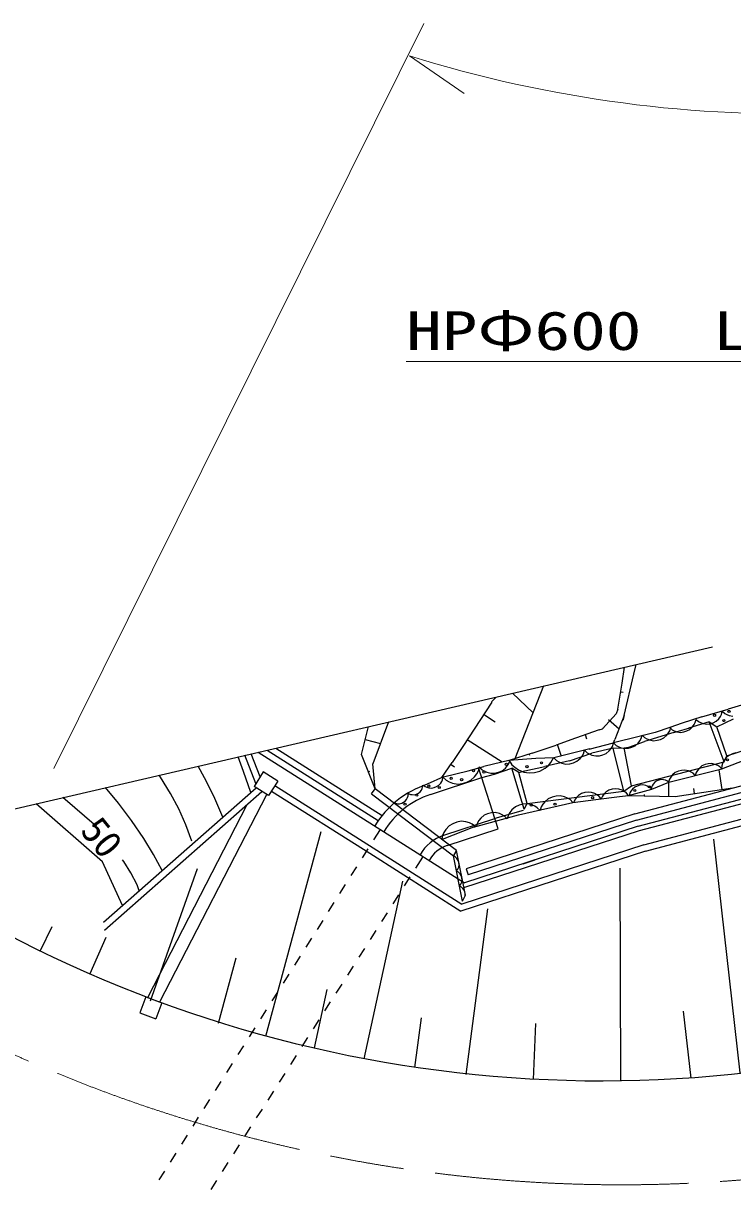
# Model space of a CAD drawing. Units: millimetres, scale not verified. Extents: x 40000 to 680000, y 20000 to 380000.
# Drawn here: x 130178 to 163712, y 264140 to 319036 of the extents above; entities that cross this region are included whole.
import ezdxf
from ezdxf.enums import TextEntityAlignment as Align

# ---------------------------------------------------------------- set-up
doc = ezdxf.new("R2010")
doc.units = ezdxf.units.MM
doc.header["$LTSCALE"] = 1000
doc.linetypes.add('CHAIN', pattern=[18.5, 12, -1.5, 3.5, -1.5])
for name, color, linetype, lineweight in [('M-BGD', 7, 'Continuous', 25), ('M-BMK', 2, 'CHAIN', 13), ('M-BMK-OTRS', 5, 'Continuous', 25), ('M-STR-HTXT', 7, 'Continuous', 13), ('M-STR-STR1', 1, 'Continuous', 25)]:
    doc.layers.add(name, color=color, linetype=linetype, lineweight=lineweight)
doc.styles.add('ＭＳ ゴシック', font='')
doc.styles.get('ＭＳ ゴシック').set_extended_font_data('MS Gothic')

msp = doc.modelspace()

# ---------------------------------------------------------------- linework, layer by layer
at = {"layer": 'M-BGD'}
for p, q in [((158481, 287871), (158601, 288627)), ((158583, 286350), (159041, 288293)), ((159041, 288293), (159144, 288753)), ((154772, 287740), (153411, 284305)), ((158285, 286646), (158481, 287871)), ((152525, 287219), (152317, 286999)), ((153295, 287398), (154271, 286475)), ((158415, 287470), (158538, 287451)), ((152322, 286978), (150957, 284890)), ((158285, 286646), (158195, 286430)), ((162249, 286290), (163492, 286651)), ((164442, 286927), (163492, 286651)), ((147439, 286041), (146700, 284064)), ((151934, 286404), (152486, 286049)), ((157550, 285724), (158195, 286430)), ((157843, 286159), (158336, 285712)), ((158583, 286350), (158142, 285210)), ((158583, 286350), (158520, 286114)), ((162249, 286290), (161314, 285983)), ((162603, 286052), (161623, 285742)), ((161888, 285915), (161940, 286013)), ((161940, 286013), (161976, 286160)), ((161976, 286160), (162089, 286059)), ((162089, 286059), (162186, 286008)), ((162603, 286052), (162961, 285806)), ((163312, 284160), (162603, 286052)), ((162787, 286004), (162928, 286075)), ((162928, 286075), (163054, 286196)), ((162961, 285806), (163749, 286188)), ((163054, 286196), (163130, 286301)), ((163130, 286301), (163181, 286399)), ((163181, 286399), (163217, 286546)), ((163217, 286546), (163330, 286445)), ((163330, 286445), (163428, 286394)), ((163428, 286394), (163550, 286350)), ((163550, 286350), (163722, 286322)), ((146166, 284501), (146502, 285823)), ((157401, 285672), (156275, 285282)), ((157401, 285672), (157550, 285724)), ((157573, 285753), (157550, 285724)), ((160050, 285541), (159295, 285352)), ((160921, 285536), (159544, 285112)), ((160734, 285774), (160050, 285541)), ((160591, 285416), (160677, 285526)), ((160677, 285526), (160736, 285629)), ((161314, 285983), (160734, 285774)), ((160734, 285774), (160847, 285673)), ((160736, 285629), (160780, 285786)), ((160847, 285673), (160945, 285622)), ((160921, 285536), (161792, 285803)), ((160945, 285622), (161067, 285578)), ((161067, 285578), (161240, 285550)), ((161240, 285550), (161396, 285571)), ((161396, 285571), (161545, 285618)), ((161545, 285618), (161686, 285689)), ((161686, 285689), (161812, 285810)), ((161812, 285810), (161888, 285915)), ((162186, 286008), (162309, 285964)), ((162309, 285964), (162481, 285936)), ((162481, 285936), (162638, 285957)), ((162638, 285957), (162787, 286004)), ((163432, 284446), (162961, 285806)), ((146346, 285210), (147061, 285029)), ((151167, 285214), (152817, 284152)), ((154229, 284560), (155372, 284940)), ((156275, 285282), (155372, 284940)), ((155406, 284988), (155598, 284429)), ((156736, 285444), (156805, 285242)), ((156928, 284761), (158079, 285048)), ((158022, 284889), (158070, 285046)), ((159295, 285352), (158079, 285048)), ((158079, 285048), (158142, 285210)), ((158079, 285048), (158197, 284935)), ((158197, 284935), (158300, 284876)), ((158796, 284848), (159544, 285112)), ((158946, 284850), (159101, 284921)), ((159101, 284921), (159241, 285046)), ((159241, 285046), (159327, 285157)), ((159327, 285157), (159385, 285260)), ((159385, 285260), (159430, 285417)), ((159430, 285417), (159548, 285304)), ((159548, 285304), (159651, 285245)), ((159651, 285245), (159781, 285194)), ((159781, 285194), (159965, 285157)), ((159965, 285157), (160135, 285175)), ((160135, 285175), (160297, 285219)), ((160297, 285219), (160451, 285290)), ((160451, 285290), (160591, 285416)), ((163432, 284446), (165320, 285052)), ((140596, 283706), (140330, 284393)), ((141175, 283137), (140659, 284469)), ((141377, 283457), (140958, 284539)), ((141284, 284614), (147206, 280866)), ((141700, 284711), (146956, 281384)), ((142116, 284807), (147139, 281628)), ((146815, 282885), (146166, 284501)), ((150957, 284890), (150451, 284128)), ((154229, 284560), (153137, 284219)), ((154076, 284533), (154098, 284469)), ((155821, 284484), (155256, 284344)), ((156950, 284766), (155821, 284484)), ((155995, 284205), (157052, 284566)), ((156500, 284314), (156595, 284430)), ((156595, 284430), (156661, 284539)), ((156661, 284539), (156712, 284707)), ((156712, 284707), (156827, 284591)), ((156827, 284591), (156929, 284530)), ((156929, 284530), (157058, 284476)), ((158062, 284807), (157052, 284566)), ((157058, 284476), (157241, 284435)), ((157241, 284435), (157411, 284448)), ((157411, 284448), (157574, 284489)), ((157574, 284489), (157730, 284557)), ((157730, 284557), (157873, 284679)), ((157873, 284679), (157961, 284788)), ((157961, 284788), (158022, 284889)), ((158062, 284807), (158577, 284816)), ((158565, 282772), (158062, 284807)), ((158300, 284876), (158430, 284825)), ((158430, 284825), (158615, 284788)), ((158577, 284816), (158796, 284848)), ((158931, 283021), (158577, 284816)), ((158615, 284788), (158784, 284805)), ((158784, 284805), (158946, 284850)), ((163203, 283823), (165351, 284673)), ((163312, 284160), (163432, 284446)), ((163546, 284458), (163407, 284359)), ((163696, 284532), (163546, 284458)), ((163860, 284581), (163696, 284532)), ((138752, 283406), (138439, 283955)), ((146815, 282885), (146700, 284064)), ((149964, 283411), (150451, 284128)), ((150401, 284025), (150566, 283918)), ((151200, 283735), (151951, 283941)), ((152623, 281001), (151692, 283896)), ((151693, 283728), (151746, 283930)), ((151723, 283924), (151844, 283797)), ((153196, 284237), (151951, 283941)), ((152450, 283582), (153266, 283861)), ((152810, 283737), (152966, 283864)), ((152966, 283864), (153063, 283978)), ((153063, 283978), (153132, 284086)), ((153132, 284086), (153187, 284252)), ((154412, 284322), (153137, 284219)), ((153137, 284219), (153275, 284017)), ((153607, 283652), (153266, 283861)), ((153858, 281917), (153266, 283861)), ((153275, 284017), (153408, 283899)), ((153408, 283899), (153584, 283783)), ((153881, 283731), (154831, 283939)), ((155256, 284344), (154412, 284322)), ((154597, 283716), (154841, 283856)), ((155995, 284205), (154831, 283939)), ((154841, 283856), (155002, 283992)), ((155002, 283992), (155120, 284125)), ((155120, 284125), (155234, 284342)), ((155256, 284344), (155380, 284220)), ((155380, 284220), (155489, 284154)), ((155489, 284154), (155627, 284096)), ((155627, 284096), (155824, 284052)), ((155824, 284052), (156005, 284067)), ((156005, 284067), (156180, 284110)), ((156180, 284110), (156348, 284183)), ((156348, 284183), (156500, 284314)), ((158931, 283021), (163312, 284160)), ((160687, 283203), (163203, 283823)), ((162125, 283851), (162042, 283751)), ((162258, 283964), (162125, 283851)), ((162403, 284027), (162258, 283964)), ((162554, 284064), (162403, 284027)), ((162712, 284076), (162554, 284064)), ((162882, 284038), (162712, 284076)), ((163002, 283987), (162882, 284038)), ((163096, 283930), (163002, 283987)), ((163203, 283823), (163096, 283930)), ((163191, 283973), (163177, 283810)), ((163230, 284085), (163191, 283973)), ((163293, 284210), (163230, 284085)), ((163407, 284359), (163293, 284210)), ((136663, 283440), (136601, 283529)), ((137144, 282656), (136663, 283440)), ((139184, 282534), (138752, 283406)), ((140935, 282706), (140596, 283706)), ((141521, 283684), (141087, 282999)), ((142206, 283251), (141521, 283684)), ((146490, 283693), (146561, 283722)), ((150037, 283444), (149265, 283097)), ((149423, 282616), (151847, 283413)), ((149962, 283236), (149995, 283314)), ((149995, 283314), (150014, 283429)), ((150017, 283430), (150171, 283287)), ((150037, 283444), (151200, 283735)), ((150171, 283287), (150305, 283213)), ((151136, 283191), (151333, 283286)), ((151333, 283286), (151511, 283450)), ((151511, 283450), (151619, 283594)), ((151619, 283594), (151693, 283728)), ((151844, 283797), (151951, 283729)), ((151847, 283413), (152450, 283582)), ((151951, 283729), (152088, 283667)), ((152088, 283667), (152283, 283619)), ((152283, 283619), (152465, 283629)), ((152465, 283629), (152641, 283668)), ((152641, 283668), (152810, 283737)), ((153584, 283783), (153843, 283672)), ((153608, 283661), (153881, 283731)), ((153996, 282197), (153608, 283661)), ((153843, 283672), (154097, 283644)), ((154097, 283644), (154348, 283659)), ((154348, 283659), (154597, 283716)), ((159077, 281698), (165939, 283503)), ((160217, 283297), (160118, 283254)), ((160324, 283322), (160217, 283297)), ((160444, 283315), (160324, 283322)), ((160532, 283293), (160444, 283315)), ((160603, 283264), (160532, 283293)), ((160723, 283345), (160679, 283200)), ((160780, 283440), (160723, 283345)), ((160863, 283540), (160780, 283440)), ((160995, 283653), (160863, 283540)), ((161141, 283716), (160995, 283653)), ((161292, 283753), (161141, 283716)), ((161450, 283765), (161292, 283753)), ((161620, 283727), (161450, 283765)), ((161740, 283676), (161620, 283727)), ((161834, 283619), (161740, 283676)), ((161941, 283512), (161834, 283619)), ((161985, 283656), (161941, 283512)), ((162042, 283751), (161985, 283656)), ((163207, 282856), (163065, 283788)), ((133972, 276586), (141193, 282932)), ((134012, 276217), (141460, 282763)), ((134678, 282200), (134058, 282940)), ((141772, 282565), (141087, 282999)), ((142206, 283251), (141772, 282565)), ((141908, 282780), (146555, 279838)), ((142070, 283037), (146718, 280095)), ((146631, 282643), (146815, 282885)), ((150654, 279977), (146815, 282885)), ((148852, 282678), (148931, 282735)), ((148931, 282735), (148995, 282821)), ((148995, 282821), (149031, 282892)), ((149031, 282892), (149053, 282956)), ((149053, 282956), (149061, 283049)), ((149084, 283061), (149177, 282990)), ((149177, 282990), (149255, 282956)), ((149255, 282956), (149351, 282930)), ((149351, 282930), (149485, 282918)), ((149485, 282918), (149604, 282944)), ((149604, 282944), (149715, 282988)), ((149715, 282988), (149820, 283051)), ((149820, 283051), (149909, 283150)), ((149909, 283150), (149962, 283236)), ((150305, 283213), (150473, 283150)), ((150473, 283150), (150711, 283106)), ((150711, 283106), (150928, 283131)), ((150928, 283131), (151136, 283191)), ((153996, 282197), (158565, 282772)), ((156876, 282724), (156721, 282706)), ((157034, 282717), (156876, 282724)), ((157198, 282658), (157034, 282717)), ((157715, 282721), (157621, 282631)), ((157860, 282817), (157715, 282721)), ((158012, 282862), (157860, 282817)), ((158167, 282880), (158012, 282862)), ((158325, 282873), (158167, 282880)), ((158489, 282814), (158325, 282873)), ((158602, 282750), (158489, 282814)), ((158565, 282772), (158931, 283021)), ((158688, 282681), (158602, 282750)), ((158781, 282562), (159880, 282860)), ((158900, 282776), (158854, 282695)), ((158968, 282863), (158900, 282776)), ((159078, 282961), (158968, 282863)), ((159199, 283017), (159078, 282961)), ((159163, 281406), (166016, 283209)), ((159327, 283052), (159199, 283017)), ((159249, 281115), (167016, 283157)), ((159306, 280920), (166560, 282828)), ((159460, 283065), (159327, 283052)), ((159605, 283036), (159460, 283065)), ((159707, 282996), (159605, 283036)), ((159788, 282949), (159707, 282996)), ((159880, 282860), (159788, 282949)), ((159873, 282955), (159859, 282851)), ((159902, 283026), (159873, 282955)), ((159880, 282860), (160687, 283203)), ((159947, 283104), (159902, 283026)), ((160026, 283196), (159947, 283104)), ((160118, 283254), (160026, 283196)), ((160687, 283203), (160603, 283264)), ((160686, 282557), (160686, 283176)), ((160988, 282516), (163703, 282933)), ((161907, 282657), (161870, 282897)), ((133920, 279443), (130789, 282182)), ((133637, 281103), (132054, 282475)), ((135295, 281388), (134678, 282200)), ((136636, 272819), (141688, 282619)), ((137527, 281934), (137144, 282656)), ((139606, 281538), (139184, 282534)), ((146631, 282643), (150509, 279715)), ((147727, 282223), (147813, 282188)), ((147813, 282188), (147881, 282179)), ((147881, 282179), (147961, 282180)), ((147961, 282180), (148066, 282200)), ((148066, 282200), (148152, 282246)), ((148152, 282246), (148228, 282304)), ((148228, 282304), (148295, 282375)), ((148295, 282375), (148342, 282472)), ((148342, 282472), (148364, 282549)), ((148344, 282695), (148422, 282644)), ((148373, 282616), (148362, 282709)), ((148364, 282549), (148373, 282616)), ((148422, 282644), (148486, 282623)), ((148486, 282623), (148565, 282608)), ((148565, 282608), (148672, 282607)), ((148672, 282607), (148766, 282636)), ((148766, 282636), (148852, 282678)), ((153591, 281658), (156157, 282244)), ((153999, 282170), (153805, 282154)), ((153858, 281917), (153996, 282197)), ((154209, 282123), (153999, 282170)), ((154830, 282277), (154729, 282153)), ((154993, 282417), (154830, 282277)), ((155172, 282494), (154993, 282417)), ((155358, 282540), (155172, 282494)), ((155552, 282556), (155358, 282540)), ((155761, 282509), (155552, 282556)), ((155909, 282447), (155761, 282509)), ((156025, 282377), (155909, 282447)), ((156157, 282244), (156025, 282377)), ((156157, 282244), (157236, 282386)), ((156262, 282388), (156200, 282250)), ((156330, 282475), (156262, 282388)), ((156424, 282565), (156330, 282475)), ((156570, 282661), (156424, 282565)), ((156721, 282706), (156570, 282661)), ((157311, 282593), (157198, 282658)), ((157236, 282386), (158366, 282517)), ((157398, 282525), (157311, 282593)), ((157491, 282406), (157398, 282525)), ((157553, 282544), (157491, 282406)), ((157621, 282631), (157553, 282544)), ((158366, 282517), (158781, 282562)), ((158781, 282562), (158688, 282681)), ((158781, 282562), (160988, 282516)), ((158854, 282695), (158819, 282572)), ((159544, 282558), (159544, 282621)), ((136062, 273033), (140760, 282147)), ((137863, 281189), (137527, 281934)), ((145276, 282087), (145790, 281762)), ((159077, 281698), (151118, 279110)), ((151455, 281073), (153591, 281658)), ((151960, 281634), (151807, 281503)), ((152128, 281707), (151960, 281634)), ((152302, 281750), (152128, 281707)), ((152484, 281764), (152302, 281750)), ((153804, 281865), (152468, 281483)), ((152681, 281720), (152484, 281764)), ((152819, 281662), (152681, 281720)), ((152928, 281596), (152819, 281662)), ((153106, 281651), (153051, 281473)), ((153176, 281767), (153106, 281651)), ((153277, 281891), (153176, 281767)), ((153440, 282031), (153277, 281891)), ((153619, 282108), (153440, 282031)), ((153805, 282154), (153619, 282108)), ((154356, 282061), (154209, 282123)), ((154472, 281991), (154356, 282061)), ((154604, 281858), (154472, 281991)), ((154659, 282037), (154604, 281858)), ((154729, 282153), (154659, 282037)), ((159506, 280239), (166066, 281964)), ((159592, 279947), (166143, 281670)), ((135881, 280532), (135295, 281388)), ((138149, 280419), (137863, 281189)), ((151455, 281073), (149972, 280494)), ((150056, 280690), (152468, 281483)), ((150303, 281131), (150149, 280962)), ((150481, 281235), (150303, 281131)), ((150672, 281309), (150481, 281235)), ((150875, 281350), (150672, 281309)), ((151102, 281328), (150875, 281350)), ((159249, 281115), (151034, 278443)), ((151265, 281281), (151102, 281328)), ((159163, 281406), (151212, 278821)), ((151397, 281222), (151265, 281281)), ((151553, 281100), (151397, 281222)), ((151647, 281278), (151596, 281111)), ((151713, 281387), (151647, 281278)), ((151807, 281503), (151713, 281387)), ((153051, 281473), (152928, 281596)), ((136340, 279784), (135881, 280532)), ((141642, 271211), (144262, 280864)), ((147206, 280866), (151034, 278443)), ((150000, 280687), (149966, 280492)), ((150059, 280819), (150000, 280687)), ((150149, 280962), (150059, 280819)), ((150215, 280208), (152623, 281001)), ((151006, 278221), (159306, 280920)), ((146718, 280095), (150908, 277443)), ((150509, 279715), (150654, 279977)), ((151080, 277862), (150654, 279977)), ((159506, 280239), (150908, 277443)), ((164065, 269479), (162811, 280500)), ((134863, 277370), (133920, 279443)), ((134929, 279456), (134876, 279535)), ((135270, 278911), (134929, 279456)), ((136746, 279024), (136340, 279784)), ((146555, 279838), (150867, 277110)), ((150945, 277582), (150509, 279715)), ((159592, 279947), (150867, 277110)), ((153800, 279343), (154378, 279531)), ((135558, 278352), (135270, 278911)), ((136189, 272869), (138412, 279117)), ((151118, 279110), (151212, 278821)), ((158424, 269074), (158384, 279137)), ((135663, 278072), (135558, 278352)), ((146294, 270137), (148124, 278524)), ((150945, 277582), (151080, 277862)), ((151109, 269399), (152143, 277213)), ((131525, 276369), (130972, 275236)), ((134074, 275866), (133325, 274149)), ((139411, 271817), (140249, 274905)), ((143936, 270651), (144538, 273410)), ((135969, 273068), (135686, 272308)), ((135969, 273068), (136729, 272784)), ((135686, 272308), (136445, 272024)), ((136729, 272784), (136445, 272024)), ((161741, 269215), (161380, 272390)), ((148685, 269720), (148996, 272070)), ((154295, 269152), (154411, 271805))]:
    msp.add_line(p, q, dxfattribs=at)
for centre in [(163536, 286540), (162854, 286353), (163288, 286106), (153013, 284041), (153987, 283929), (154669, 284115), (163462, 284250), (150403, 283380), (150898, 283314), (151460, 283743), (151956, 283678), (149346, 283016), (149841, 282950), (159084, 282807), (159770, 282977), (148222, 282157), (148784, 282586), (155311, 282162), (157088, 282464), (154194, 282112)]:
    msp.add_circle(centre, 50, dxfattribs=at)
for centre, radius, start, end in [((150690, 278764), 4562, 108.2048, 148.7613), ((150690, 278764), 4055, 108.2048, 148.8976), ((151631, 280622), 484, 99.2593, 111.3369), ((150690, 278764), 2028, 108.2048, 150.1251), ((157543, 329668), 60571, 234.65382, 287.41798), ((150690, 278764), 1521, 108.2048, 150.9439), ((150192, 280020), 440, 316.052, 346.0749), ((150338, 279309), 440, 316.0519, 67.0478), ((150483, 278598), 440, 11.5085, 67.0478), ((150483, 278598), 440, 316.052, 11.2569), ((150628, 277887), 440, 17.0049, 67.0478), ((150628, 277887), 440, 352.3252, 5.7605), ((152326, 318222), 59616, 223.9881, 249.97066), ((152303, 318117), 59820, 224.58765, 249.95412)]:
    msp.add_arc(centre, radius, start, end, dxfattribs=at)
at = {"layer": 'M-BMK'}
msp.add_arc((158432, 334185), 70000, 232.50036, 302.6103, dxfattribs=at)
at = {"layer": 'M-BMK-OTRS'}
msp.add_line((67860, 267599), (162759, 289591), dxfattribs=at)
at = {"layer": 'M-STR-HTXT'}
for p, q in [((131619, 283847), (149111, 319025)), ((148431, 317495), (151018, 315712)), ((172525, 303064), (148273, 303057))]:
    msp.add_line(p, q, dxfattribs=at)
msp.add_arc((166475, 375397), 60648, 252.69145, 291.67168, dxfattribs=at)
at = {"layer": 'M-STR-STR1'}
for p, q in [((146750, 280475), (147057, 280960)), ((146216, 279629), (146483, 280052)), ((149056, 279664), (148723, 279142)), ((145682, 278784), (145949, 279207)), ((145147, 277939), (145415, 278361)), ((148455, 278721), (148186, 278299)), ((147917, 277878), (147648, 277456)), ((144613, 277093), (144880, 277516)), ((147379, 277035), (147110, 276613)), ((144079, 276248), (144346, 276671)), ((146841, 276192), (146572, 275770)), ((143545, 275403), (143812, 275825)), ((146303, 275348), (146034, 274927)), ((143010, 274557), (143277, 274980)), ((145765, 274505), (145496, 274084)), ((142476, 273712), (142743, 274135)), ((145228, 273662), (144959, 273241)), ((141942, 272867), (142209, 273289)), ((141407, 272022), (141675, 272444)), ((144690, 272819), (144421, 272398)), ((144152, 271976), (143883, 271555)), ((140873, 271176), (141140, 271599)), ((140339, 270331), (140606, 270754)), ((143614, 271133), (143345, 270712)), ((143076, 270290), (142807, 269869)), ((139805, 269486), (140072, 269908)), ((139270, 268640), (139537, 269063)), ((142538, 269447), (142269, 269026)), ((142000, 268604), (141732, 268183)), ((138736, 267795), (139003, 268218)), ((138202, 266950), (138469, 267372)), ((141463, 267761), (141194, 267340)), ((140925, 266918), (140656, 266496)), ((137667, 266104), (137935, 266527)), ((140387, 266075), (140118, 265653)), ((137133, 265259), (137400, 265682)), ((139849, 265232), (139580, 264810)), ((136599, 264414), (136866, 264836)), ((139311, 264389), (139042, 263967))]:
    msp.add_line(p, q, dxfattribs=at)

# ---------------------------------------------------------------- texts
at = {"layer": 'M-BGD', "style": 'ＭＳ ゴシック'}
msp.add_text('50', height=1320, rotation=309, dxfattribs=at).set_placement((132515, 280638), align=Align.BOTTOM_LEFT)
at = {"layer": 'M-STR-HTXT', "style": 'ＭＳ ゴシック', "width": 1.35}
msp.add_text('HPΦ600\u3000L=10.8 ', height=1833, dxfattribs=at).set_placement((148273, 303057), align=Align.BOTTOM_LEFT)

doc.saveas('drawing.dxf')
